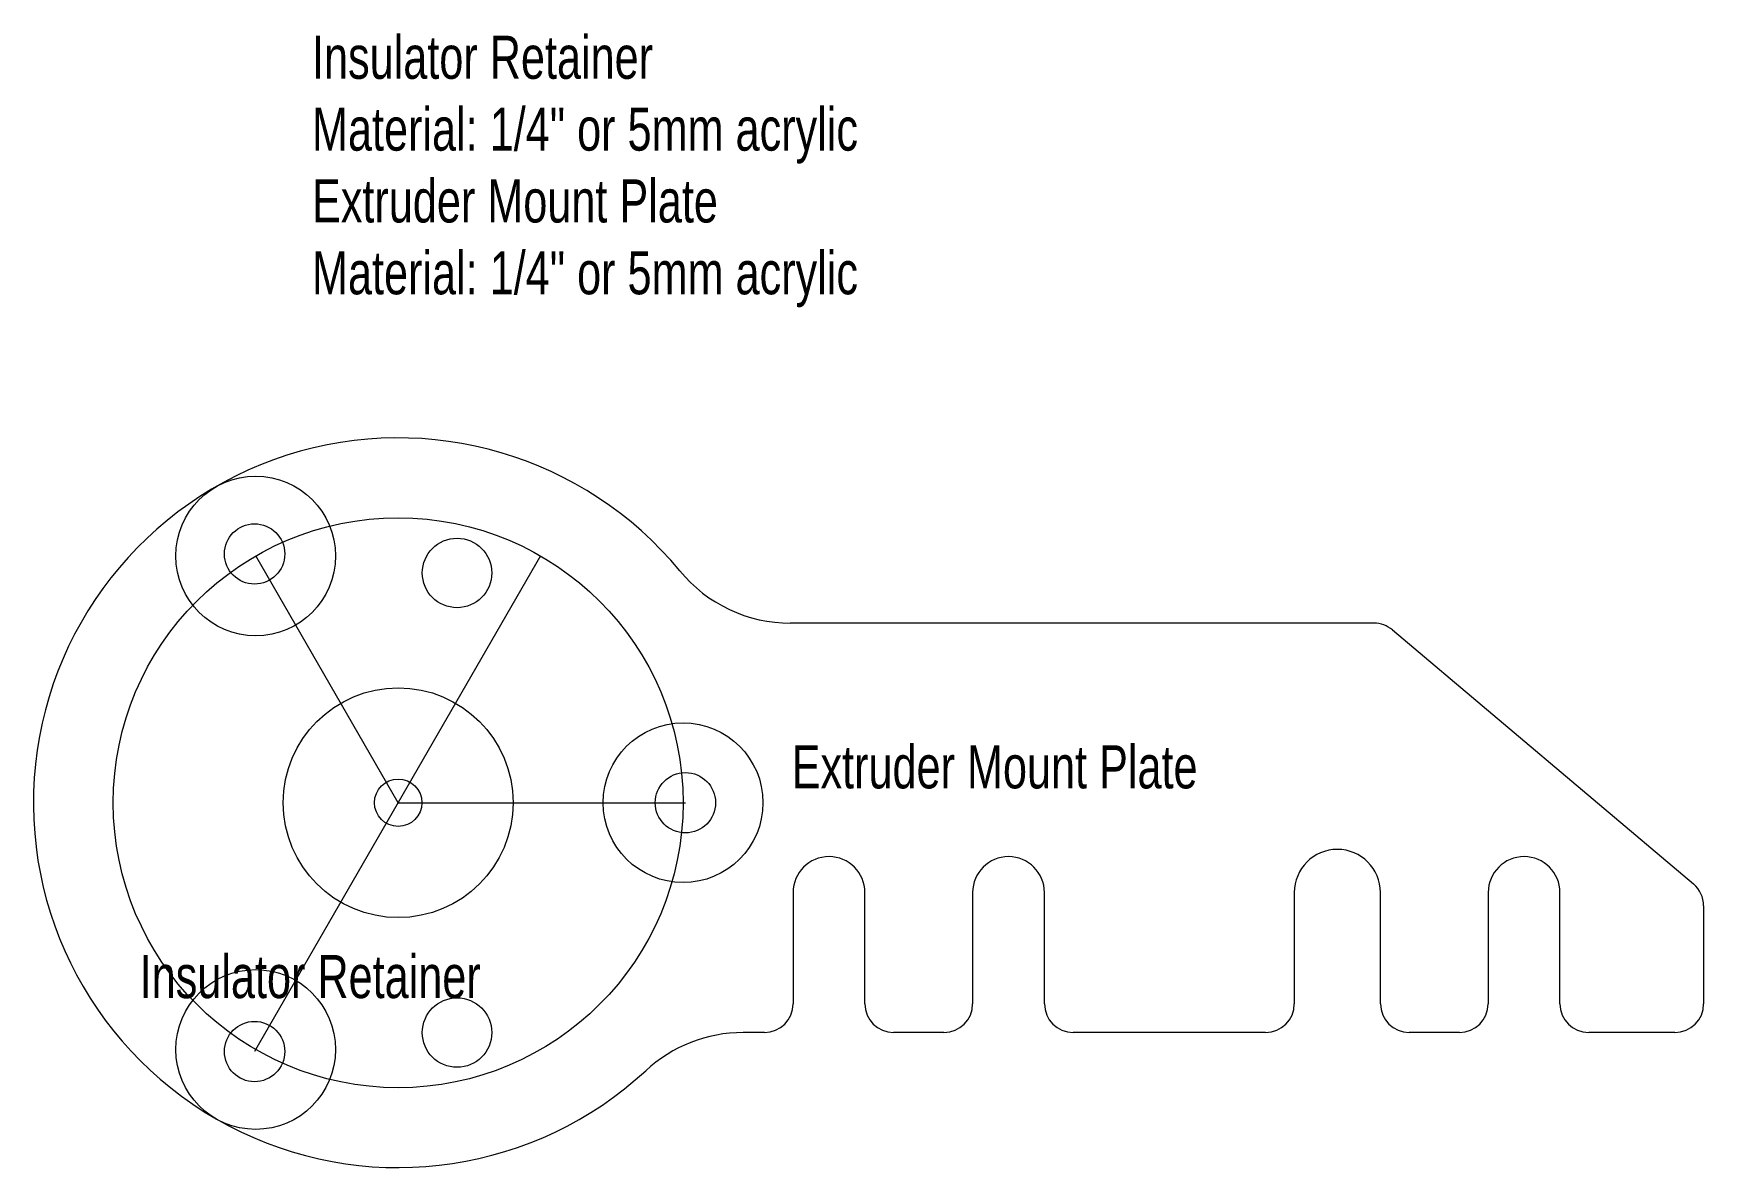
# Model space of a CAD drawing. Header units: millimetres. Extents: x 51 to 167, y 111 to 190.
import ezdxf

# ---------------------------------------------------------------- set-up
doc = ezdxf.new("R2010")
doc.units = ezdxf.units.MM
for name, color, linetype, lineweight, true_color in [('Drawings', 5, 'CONTINUOUS', 0, 0x0000ff), ('Extruder Mount Plate', 7, 'CONTINUOUS', 0, 0xffffff), ('Extruder Mount Plate Text', 4, 'CONTINUOUS', 0, 0x00ffff), ('Insulator Retainer', 7, 'CONTINUOUS', 0, 0xffffff), ('Insulator Retainer Text', 4, 'CONTINUOUS', 0, 0x00ffff), ('Notes', 7, 'CONTINUOUS', 0, 0xffffff)]:
    doc.layers.add(name, color=color, linetype=linetype, lineweight=lineweight, true_color=true_color)
doc.styles.get("Standard").update_dxf_attribs({"font": 'txt', "width": 0.75})

msp = doc.modelspace()

# ---------------------------------------------------------------- linework, layer by layer
at = {"layer": 'Drawings'}
for p, q in [((85.92, 153.78), (66, 119.28)), ((76, 136.6), (66.08, 153.78)), ((76, 136.6), (96, 136.6))]:
    msp.add_line(p, q, dxfattribs=at)
for centre, radius in [((66.08, 153.78), 5.56), ((76, 136.6), 19.84), ((95.84, 136.6), 5.56), ((66.08, 119.42), 5.56)]:
    msp.add_circle(centre, radius, dxfattribs=at)
at = {"layer": 'Extruder Mount Plate'}
for p, q in [((143.94, 149.1), (103.33, 149.1)), ((145.23, 148.63), (166.19, 130.95)), ((103.5, 130.35), (103.5, 122.6)), ((108.5, 122.6), (108.5, 130.35)), ((116, 130.35), (116, 122.6)), ((121, 122.6), (121, 130.35)), ((138.4, 130.35), (138.4, 122.6)), ((144.4, 122.6), (144.4, 130.35)), ((151.9, 130.35), (151.9, 122.6)), ((156.9, 122.6), (156.9, 130.35)), ((166.9, 129.42), (166.9, 122.6)), ((101.5, 120.6), (100.02, 120.6)), ((114, 120.6), (110.5, 120.6)), ((136.4, 120.6), (123, 120.6)), ((149.9, 120.6), (146.4, 120.6)), ((164.9, 120.6), (158.9, 120.6))]:
    msp.add_line(p, q, dxfattribs=at)
for centre, radius in [((66, 153.92), 2.1), ((80.1, 152.6), 2.42), ((96, 136.6), 2.1), ((76, 136.6), 1.65), ((80.1, 120.6), 2.42), ((66, 119.28), 2.1)]:
    msp.add_circle(centre, radius, dxfattribs=at)
for centre, radius, start, end in [((76, 136.6), 25.4, 39.464, 312.7381), ((103.33, 159.1), 10, 219.464, 270), ((143.94, 147.1), 2, 49.8535, 90), ((106, 130.35), 2.5, 0, 180), ((118.5, 130.35), 2.5, 0, 180), ((141.4, 130.35), 3, 0, 180), ((154.4, 130.35), 2.5, 0, 180), ((164.9, 129.42), 2, 360, 49.8535), ((101.5, 122.6), 2, 270, 0), ((110.5, 122.6), 2, 180, 270), ((114, 122.6), 2, 270, 0), ((123, 122.6), 2, 180, 270), ((136.4, 122.6), 2, 270, 0), ((146.4, 122.6), 2, 180, 270), ((149.9, 122.6), 2, 270, 0), ((158.9, 122.6), 2, 180, 270), ((164.9, 122.6), 2, 270, 0), ((100.02, 110.6), 10, 90, 132.7381)]:
    msp.add_arc(centre, radius, start, end, dxfattribs=at)
at = {"layer": 'Insulator Retainer'}
for p, q in [((143.94, 149.1), (103.33, 149.1)), ((145.23, 148.63), (166.19, 130.95)), ((103.5, 130.35), (103.5, 122.6)), ((108.5, 122.6), (108.5, 130.35)), ((116, 130.35), (116, 122.6)), ((121, 122.6), (121, 130.35)), ((138.4, 130.35), (138.4, 122.6)), ((144.4, 122.6), (144.4, 130.35)), ((151.9, 130.35), (151.9, 122.6)), ((156.9, 122.6), (156.9, 130.35)), ((166.9, 129.42), (166.9, 122.6)), ((101.5, 120.6), (100.02, 120.6)), ((114, 120.6), (110.5, 120.6)), ((136.4, 120.6), (123, 120.6)), ((149.9, 120.6), (146.4, 120.6)), ((164.9, 120.6), (158.9, 120.6))]:
    msp.add_line(p, q, dxfattribs=at)
for centre, radius in [((66, 153.92), 2.1), ((80.1, 152.6), 2.42), ((76, 136.6), 8), ((96, 136.6), 2.1), ((80.1, 120.6), 2.42), ((66, 119.28), 2.1)]:
    msp.add_circle(centre, radius, dxfattribs=at)
for centre, radius, start, end in [((76, 136.6), 25.4, 39.464, 312.7381), ((103.33, 159.1), 10, 219.464, 270), ((143.94, 147.1), 2, 49.8535, 90), ((106, 130.35), 2.5, 0, 180), ((118.5, 130.35), 2.5, 0, 180), ((141.4, 130.35), 3, 0, 180), ((154.4, 130.35), 2.5, 0, 180), ((164.9, 129.42), 2, 360, 49.8535), ((101.5, 122.6), 2, 270, 0), ((110.5, 122.6), 2, 180, 270), ((114, 122.6), 2, 270, 0), ((123, 122.6), 2, 180, 270), ((136.4, 122.6), 2, 270, 0), ((146.4, 122.6), 2, 180, 270), ((149.9, 122.6), 2, 270, 0), ((158.9, 122.6), 2, 180, 270), ((164.9, 122.6), 2, 270, 0), ((100.02, 110.6), 10, 90, 132.7381)]:
    msp.add_arc(centre, radius, start, end, dxfattribs=at)

# ---------------------------------------------------------------- texts
at = {"layer": 'Extruder Mount Plate Text', "insert": (103.4, 140.6), "char_height": 3, "width": 100, "attachment_point": 1}
msp.add_mtext('Extruder\\~Mount\\~Plate', dxfattribs=at)
at = {"layer": 'Insulator Retainer Text', "insert": (58, 126), "char_height": 3, "width": 100, "attachment_point": 1}
msp.add_mtext('Insulator\\~Retainer', dxfattribs=at)
at = {"layer": 'Notes', "insert": (70, 190), "char_height": 3, "width": 100, "attachment_point": 1}
msp.add_mtext('Insulator\\~Retainer\\PMaterial:\\~1/4"\\~or\\~5mm\\~acrylic\\PExtruder\\~Mount\\~Plate\\PMaterial:\\~1/4"\\~or\\~5mm\\~acrylic', dxfattribs=at)

doc.saveas('drawing.dxf')
